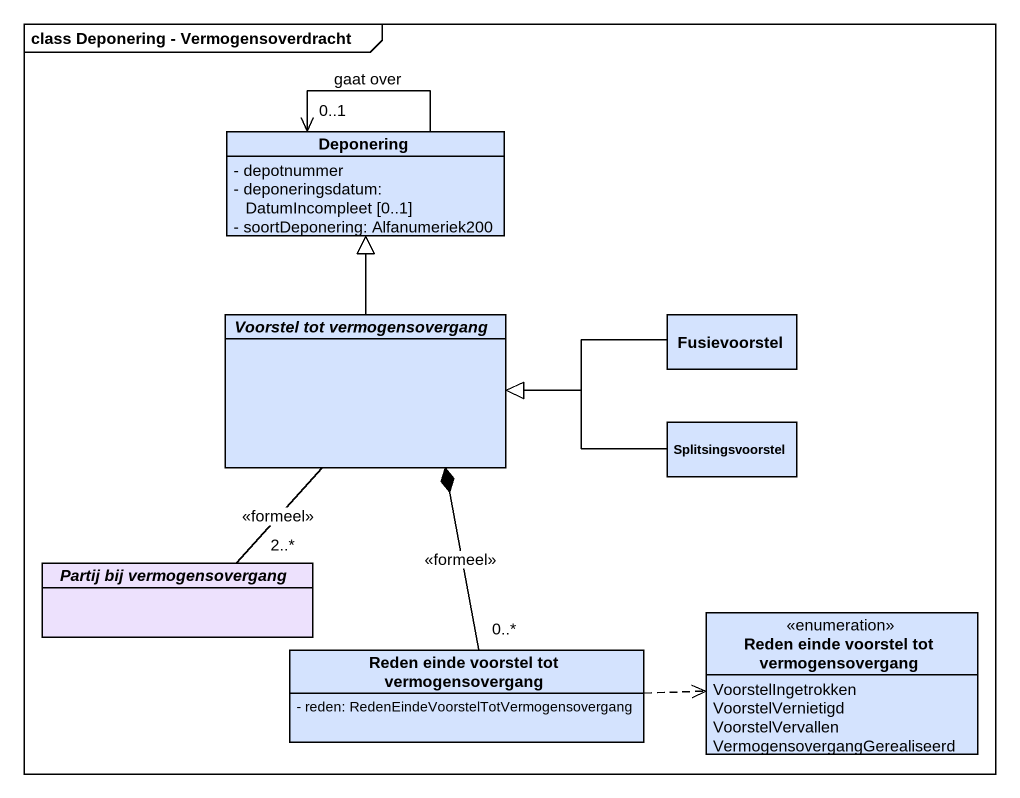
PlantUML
@startuml
mainframe class Deponering - Vermogensoverdracht
hide circle
hide empty members
skinparam classAttributeIconSize 0
class Deponering #D4E3FE {
  - depotnummer
  - deponeringsdatum: DatumIncompleet [0..1]
  - soortDeponering: Alfanumeriek200
}
abstract class "Voorstel tot vermogensovergang" as Voorstel_tot #D4E3FE
class Fusievoorstel #D4E3FE
class Splitsingsvoorstel #D4E3FE
abstract class "Partij bij vermogensovergang" as Partij_bij_vermogensovergang #EDE1FD
enum "Reden einde voorstel tot vermogensovergang" as Reden_einde_voorstel_tot #D4E3FE {
  VoorstelIngetrokken
  VoorstelVernietigd
  VoorstelVervallen
  VermogensovergangGerealiseerd
}
class "Reden einde voorstel tot vermogensovergang" as Reden_einde_voorstel_tot_2 #D4E3FE {
  - reden: RedenEindeVoorstelTotVermogensovergang
}
Deponering --> "0..1" Deponering : gaat over
Voorstel_tot -up-|> Deponering
Voorstel_tot -- "2..*" Partij_bij_vermogensovergang : <<formeel>>
Fusievoorstel -left-|> Voorstel_tot
Splitsingsvoorstel -left-|> Voorstel_tot
Reden_einde_voorstel_tot_2 "0..*" -up-* Voorstel_tot : <<formeel>>
Reden_einde_voorstel_tot_2 .right.> Reden_einde_voorstel_tot
@enduml
